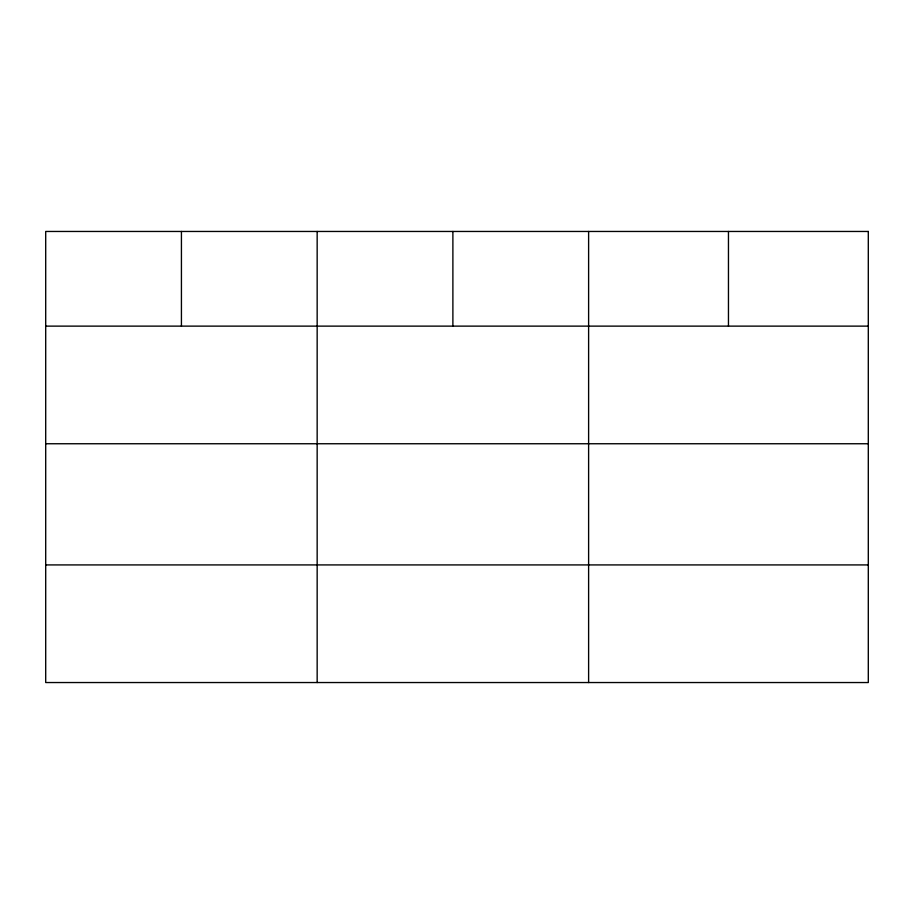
<?xml version="1.0" encoding="UTF-8"?>
<svg xmlns="http://www.w3.org/2000/svg" width="914" height="914" viewBox="0 0 914 914"><rect width="100%" height="100%" fill="white"/><g stroke="black" fill="none" stroke-linecap="round" stroke-linejoin="round"><path stroke-width="1.37" d="M45.7 326.127L868.3 326.127M45.7 443.747L868.3 443.747M45.7 564.921L868.3 564.921M728.458 231.459L728.458 326.127M588.616 231.459L588.616 682.541M452.887 231.459L452.887 326.127M317.158 231.459L317.158 682.541M181.429 231.459L181.429 326.127M868.3 231.459L45.7 231.459L45.7 682.541L868.3 682.541L868.3 231.459"/></g></svg>
